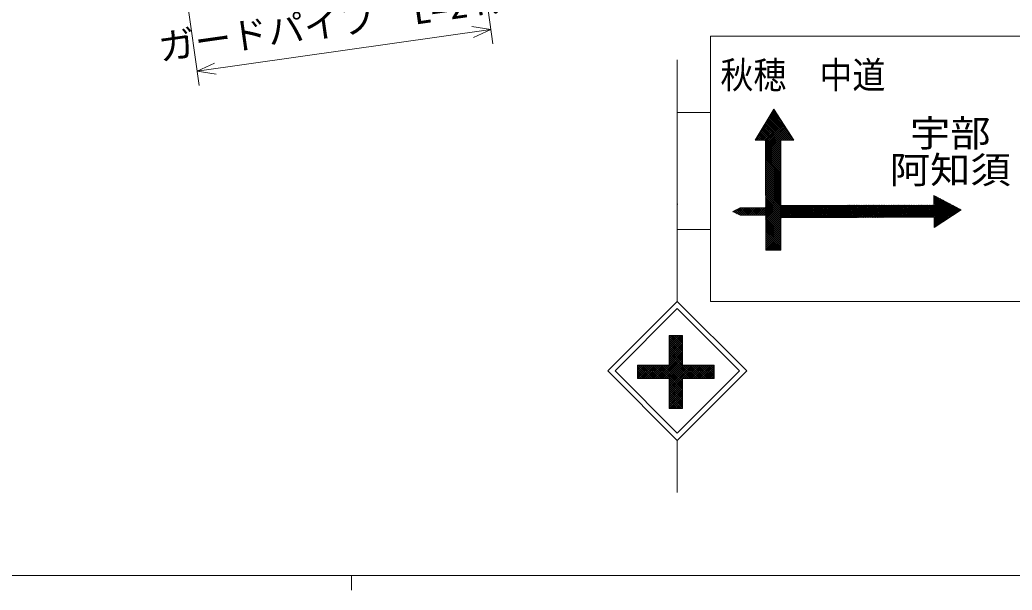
# Model space of a CAD drawing. Units: millimetres, scale not verified. Extents: x 40000 to 680000, y 20000 to 380000.
# Drawn here: x 145386 to 213037, y 204000 to 242866 of the extents above; entities that cross this region are included whole.
import ezdxf
from ezdxf.enums import TextEntityAlignment as Align

# ---------------------------------------------------------------- set-up
doc = ezdxf.new("R2010")
doc.units = ezdxf.units.MM
doc.header["$LTSCALE"] = 1000
for name, color, linetype, lineweight in [('M-BGD', 7, 'Continuous', 13), ('M-STR-HTXT', 7, 'Continuous', 13), ('M-STR-STRC', 7, 'Continuous', 13), ('M-TTL-BAND', 7, 'Continuous', 13)]:
    doc.layers.add(name, color=color, linetype=linetype, lineweight=lineweight)
doc.styles.add('ＭＳ ゴシック', font='')
doc.styles.get('ＭＳ ゴシック').set_extended_font_data('MS Gothic')

msp = doc.modelspace()

# ---------------------------------------------------------------- linework, layer by layer
at = {"layer": 'M-BGD'}
msp.add_line((190238, 230311), (190206, 230311), dxfattribs=at)
at = {"layer": 'M-STR-HTXT'}
for p, q in [((172573, 276866), (177635, 241223)), ((152556, 274023), (157618, 238381)), ((157477, 239371), (177494, 242213)), ((177494, 242213), (176204, 242409)), ((177494, 242213), (176310, 241666)), ((157477, 239371), (158662, 239918)), ((157477, 239371), (158767, 239175))]:
    msp.add_line(p, q, dxfattribs=at)
at = {"layer": 'M-STR-STRC'}
for p, q in [((192481, 241748), (192481, 223681)), ((190206, 240135), (190206, 223681)), ((190206, 236557), (192481, 236557)), ((195547, 234711), (197121, 236272)), ((195637, 234664), (197175, 236189)), ((195754, 235052), (197067, 236355)), ((195772, 234661), (197229, 236106)), ((195960, 235393), (197014, 236438)), ((196167, 235734), (196960, 236521)), ((196373, 236075), (196906, 236604)), ((197926, 234672), (196435, 236176)), ((198063, 234672), (196486, 236262)), ((198084, 234788), (196538, 236347)), ((196580, 236416), (196852, 236686)), ((197826, 235185), (196590, 236432)), ((197568, 235583), (196641, 236518)), ((197310, 235980), (196693, 236603)), ((197052, 236378), (196745, 236688)), ((196786, 236758), (196798, 236769)), ((195906, 234659), (197283, 236023)), ((197267, 234238), (196021, 235494)), ((196041, 234656), (197336, 235940)), ((197267, 234375), (196073, 235579)), ((197267, 234513), (196125, 235665)), ((196176, 234653), (197390, 235857)), ((197267, 234650), (196176, 235750)), ((196227, 234568), (197444, 235774)), ((196227, 234432), (197498, 235691)), ((197379, 234675), (196228, 235835)), ((196228, 234296), (197552, 235608)), ((196228, 234159), (197605, 235526)), ((196228, 234023), (197659, 235443)), ((197516, 234674), (196280, 235921)), ((197652, 234673), (196331, 236006)), ((197789, 234673), (196383, 236091)), ((195756, 234662), (195608, 234811)), ((195895, 234659), (195660, 234897)), ((196035, 234656), (195711, 234982)), ((196174, 234653), (195763, 235067)), ((197267, 233688), (195815, 235153)), ((197267, 233825), (195866, 235238)), ((197267, 233963), (195918, 235323)), ((197267, 234100), (195970, 235409)), ((196228, 233887), (197713, 235360)), ((196228, 233751), (197767, 235277)), ((197297, 234675), (197821, 235194)), ((197434, 234674), (197874, 235111)), ((197571, 234674), (197928, 235028)), ((197708, 234673), (197982, 234945)), ((197845, 234673), (198036, 234862)), ((197981, 234672), (198090, 234779)), ((195617, 234665), (195556, 234726)), ((197267, 233550), (196227, 234599)), ((197267, 233413), (196227, 234461)), ((197267, 233275), (196227, 234324)), ((196228, 233615), (197267, 234645)), ((196228, 233479), (197267, 234508)), ((196228, 233343), (197267, 234372)), ((197268, 233138), (196228, 234186)), ((196229, 233206), (197267, 234236)), ((196229, 233070), (197267, 234100)), ((198118, 234671), (198143, 234696)), ((197268, 233000), (196228, 234049)), ((197268, 232863), (196228, 233911)), ((197268, 232725), (196228, 233774)), ((197268, 232588), (196228, 233636)), ((197268, 232450), (196228, 233499)), ((196229, 232934), (197267, 233964)), ((196229, 232798), (197267, 233827)), ((196229, 232662), (197267, 233691)), ((196229, 232526), (197267, 233555)), ((196229, 232390), (197267, 233419)), ((197268, 232313), (196228, 233361)), ((197268, 232175), (196229, 233223)), ((197268, 232038), (196229, 233086)), ((197268, 231900), (196229, 232948)), ((197268, 231763), (196229, 232811)), ((196230, 232253), (197267, 233283)), ((196230, 232117), (197268, 233146)), ((196230, 231981), (197268, 233010)), ((196230, 231845), (197268, 232874)), ((196230, 231709), (197268, 232738)), ((197268, 231625), (196229, 232673)), ((197268, 231488), (196229, 232536)), ((197268, 231350), (196229, 232398)), ((196230, 231573), (197268, 232602)), ((196230, 231437), (197268, 232465)), ((196230, 231301), (197268, 232329)), ((197269, 231213), (196230, 232260)), ((197269, 231075), (196230, 232123)), ((196231, 231164), (197268, 232193)), ((196231, 231028), (197268, 232057)), ((197269, 230937), (196230, 231985)), ((197269, 230800), (196230, 231848)), ((197269, 230662), (196230, 231710)), ((197269, 230525), (196230, 231573)), ((197269, 230387), (196230, 231435)), ((196231, 230892), (197268, 231921)), ((196231, 230756), (197268, 231784)), ((196231, 230620), (197268, 231648)), ((196231, 230484), (197268, 231512)), ((196231, 230348), (197268, 231376)), ((197269, 230250), (196230, 231297)), ((197269, 230112), (196231, 231160)), ((197269, 229975), (196231, 231022)), ((197269, 229837), (196231, 230885)), ((197269, 229700), (196231, 230747)), ((196232, 230211), (197269, 231240)), ((196232, 230075), (197269, 231103)), ((196232, 229939), (197269, 230967)), ((196232, 229803), (197269, 230831)), ((196232, 229667), (197269, 230695)), ((207706, 230419), (208033, 230727)), ((207707, 230761), (207802, 230850)), ((207707, 230647), (207879, 230809)), ((207707, 230533), (207956, 230768)), ((207707, 230750), (208894, 229487)), ((207708, 230875), (207725, 230891)), ((207708, 230870), (208965, 229533)), ((207879, 230809), (209035, 229579)), ((208106, 230688), (209106, 229625)), ((194489, 230048), (193989, 229798)), ((194142, 229722), (194450, 230029)), ((194237, 229674), (194611, 230048)), ((194331, 229627), (194752, 230048)), ((194425, 229580), (194893, 230048)), ((194959, 229548), (194469, 230039)), ((194489, 230048), (196231, 230048)), ((194535, 229548), (195035, 230048)), ((195101, 229548), (194601, 230048)), ((194676, 229548), (195176, 230048)), ((195242, 229548), (194742, 230048)), ((194818, 229548), (195318, 230048)), ((195383, 229548), (194883, 230048)), ((194959, 229548), (195459, 230048)), ((195525, 229548), (195025, 230048)), ((195101, 229548), (195601, 230048)), ((195666, 229548), (195166, 230048)), ((195242, 229548), (195742, 230048)), ((195808, 229548), (195308, 230048)), ((195383, 229548), (195883, 230048)), ((195949, 229548), (195449, 230048)), ((195525, 229548), (196025, 230048)), ((196091, 229548), (195591, 230048)), ((195666, 229548), (196166, 230048)), ((196232, 229548), (195732, 230048)), ((196232, 229690), (195873, 230048)), ((196232, 229832), (196015, 230048)), ((196232, 229973), (196156, 230048)), ((197269, 229562), (196231, 230610)), ((197270, 229425), (196231, 230472)), ((197270, 229287), (196231, 230335)), ((196232, 229531), (197269, 230559)), ((196232, 229395), (197269, 230422)), ((196232, 229258), (197269, 230286)), ((197270, 229150), (196232, 230197)), ((197270, 229012), (196232, 230059)), ((196233, 229122), (197269, 230150)), ((196233, 228986), (197269, 230014)), ((197269, 229583), (197941, 230215)), ((197269, 229810), (197699, 230214)), ((197269, 229697), (197820, 230214)), ((197269, 230151), (197335, 230213)), ((197269, 230037), (197456, 230213)), ((197269, 229924), (197577, 230213)), ((197269, 230127), (197966, 229387)), ((197270, 229469), (198062, 230215)), ((197300, 229384), (198184, 230215)), ((197303, 230213), (198079, 229387)), ((197416, 230213), (198192, 229387)), ((197421, 229385), (198305, 230216)), ((197529, 230213), (198306, 229388)), ((197543, 229385), (198426, 230216)), ((197643, 230214), (198419, 229388)), ((197664, 229386), (198547, 230216)), ((197756, 230214), (198532, 229388)), ((197785, 229386), (198669, 230217)), ((197869, 230214), (198645, 229389)), ((197906, 229386), (198790, 230217)), ((197983, 230215), (198759, 229389)), ((198028, 229387), (198911, 230217)), ((198096, 230215), (198872, 229390)), ((198149, 229387), (199032, 230218)), ((198209, 230215), (198985, 229390)), ((198270, 229388), (199153, 230218)), ((198323, 230216), (199099, 229390)), ((198392, 229388), (199275, 230218)), ((198436, 230216), (199212, 229391)), ((198513, 229388), (199396, 230219)), ((198549, 230216), (199325, 229391)), ((198634, 229389), (199517, 230219)), ((198663, 230217), (199438, 229391)), ((198755, 229389), (199638, 230219)), ((198776, 230217), (199552, 229392)), ((198877, 229390), (199760, 230220)), ((198889, 230217), (199665, 229392)), ((198998, 229390), (199881, 230220)), ((199003, 230218), (199778, 229393)), ((199116, 230218), (199892, 229393)), ((199119, 229390), (200002, 230220)), ((199229, 230218), (200005, 229393)), ((199240, 229391), (200123, 230221)), ((199343, 230219), (200118, 229394)), ((199362, 229391), (200245, 230221)), ((199456, 230219), (200231, 229394)), ((199483, 229392), (200366, 230222)), ((199569, 230219), (200345, 229394)), ((199604, 229392), (200487, 230222)), ((199683, 230220), (200458, 229395)), ((199726, 229392), (200608, 230222)), ((199796, 230220), (200571, 229395)), ((199847, 229393), (200729, 230223)), ((199909, 230220), (200685, 229396)), ((199968, 229393), (200851, 230223)), ((200023, 230221), (200798, 229396)), ((200089, 229394), (200972, 230223)), ((200136, 230221), (200911, 229396)), ((200211, 229394), (201093, 230224)), ((200249, 230221), (201024, 229397)), ((200332, 229394), (201214, 230224)), ((200363, 230222), (201138, 229397)), ((200453, 229395), (201336, 230224)), ((200476, 230222), (201251, 229397)), ((200575, 229395), (201457, 230225)), ((200589, 230222), (201364, 229398)), ((200696, 229396), (201578, 230225)), ((200703, 230222), (201478, 229398)), ((200816, 230223), (201591, 229399)), ((200817, 229396), (201699, 230225)), ((200929, 230223), (201704, 229399)), ((200938, 229396), (201820, 230226)), ((201043, 230223), (201817, 229399)), ((201060, 229397), (201942, 230226)), ((201156, 230224), (201931, 229400)), ((201181, 229397), (202063, 230226)), ((201269, 230224), (202044, 229400)), ((201302, 229398), (202184, 230227)), ((201383, 230224), (202157, 229400)), ((201424, 229398), (202305, 230227)), ((201496, 230225), (202271, 229401)), ((201545, 229398), (202427, 230227)), ((201609, 230225), (202384, 229401)), ((201666, 229399), (202548, 230228)), ((201723, 230225), (202497, 229402)), ((201787, 229399), (202669, 230228)), ((201836, 230226), (202610, 229402)), ((201909, 229400), (202790, 230228)), ((201949, 230226), (202724, 229402)), ((202030, 229400), (202912, 230229)), ((202063, 230226), (202837, 229403)), ((202151, 229400), (203033, 230229)), ((202176, 230227), (202950, 229403)), ((202273, 229401), (203154, 230230)), ((202289, 230227), (203064, 229403)), ((202394, 229401), (203275, 230230)), ((202403, 230227), (203177, 229404)), ((202515, 229402), (203396, 230230)), ((202516, 230228), (203290, 229404)), ((202629, 230228), (203404, 229405)), ((202636, 229402), (203518, 230231)), ((202743, 230228), (203517, 229405)), ((202758, 229402), (203639, 230231)), ((202856, 230229), (203630, 229405)), ((202879, 229403), (203760, 230231)), ((202969, 230229), (203743, 229406)), ((203000, 229403), (203881, 230232)), ((203083, 230229), (203857, 229406)), ((203122, 229404), (204003, 230232)), ((203196, 230230), (203970, 229406)), ((203243, 229404), (204124, 230232)), ((203309, 230230), (204083, 229407)), ((203364, 229404), (204245, 230233)), ((203423, 230230), (204197, 229407)), ((203485, 229405), (204366, 230233)), ((203536, 230231), (204310, 229408)), ((203607, 229405), (204488, 230233)), ((203649, 230231), (204423, 229408)), ((203728, 229406), (204609, 230234)), ((203763, 230231), (204536, 229408)), ((203849, 229406), (204730, 230234)), ((203876, 230232), (204650, 229409)), ((203971, 229406), (204851, 230234)), ((203989, 230232), (204763, 229409)), ((204092, 229407), (204972, 230235)), ((204103, 230232), (204876, 229409)), ((204213, 229407), (205094, 230235)), ((204216, 230233), (204990, 229410)), ((204329, 230233), (205103, 229410)), ((204334, 229408), (205215, 230235)), ((204443, 230233), (205216, 229411)), ((204456, 229408), (205336, 230236)), ((204556, 230234), (205329, 229411)), ((204577, 229408), (205457, 230236)), ((204669, 230234), (205443, 229411)), ((204698, 229409), (205579, 230237)), ((204783, 230234), (205556, 229412)), ((204820, 229409), (205700, 230237)), ((204896, 230235), (205669, 229412)), ((204941, 229410), (205821, 230237)), ((205009, 230235), (205783, 229412)), ((205062, 229410), (205942, 230238)), ((205123, 230235), (205896, 229413)), ((205183, 229410), (206063, 230238)), ((205236, 230236), (206009, 229413)), ((205305, 229411), (206185, 230238)), ((205349, 230236), (206122, 229414)), ((205426, 229411), (206306, 230239)), ((205463, 230236), (206236, 229414)), ((205547, 229412), (206427, 230239)), ((205576, 230237), (206349, 229414)), ((205669, 229412), (206548, 230239)), ((205689, 230237), (206462, 229415)), ((205790, 229412), (206670, 230240)), ((205803, 230237), (206576, 229415)), ((205911, 229413), (206791, 230240)), ((205916, 230238), (206689, 229415)), ((206029, 230238), (206802, 229416)), ((206032, 229413), (206912, 230240)), ((206143, 230238), (206915, 229416)), ((206154, 229414), (207033, 230241)), ((206256, 230238), (207029, 229417)), ((206275, 229414), (207155, 230241)), ((206369, 230239), (207142, 229417)), ((206396, 229414), (207276, 230241)), ((206483, 230239), (207255, 229417)), ((206518, 229415), (207397, 230242)), ((206596, 230239), (207369, 229418)), ((206639, 229415), (207518, 230242)), ((206709, 230240), (207482, 229418)), ((206760, 229416), (207639, 230242)), ((206823, 230240), (207595, 229418)), ((206881, 229416), (208188, 230645)), ((206936, 230240), (207708, 229419)), ((207003, 229416), (208265, 230604)), ((207049, 230241), (208189, 229028)), ((207124, 229417), (208342, 230563)), ((207163, 230241), (208260, 229074)), ((207245, 229417), (208420, 230522)), ((207276, 230241), (208330, 229120)), ((207367, 229418), (208497, 230481)), ((207389, 230242), (208401, 229166)), ((207488, 229418), (208574, 230440)), ((207503, 230242), (208471, 229212)), ((207609, 229419), (208651, 230398)), ((207616, 230242), (208542, 229258)), ((207706, 230305), (208111, 230686)), ((207706, 230388), (208683, 229350)), ((207706, 230267), (208612, 229304)), ((207707, 230629), (208824, 229441)), ((207707, 230509), (208753, 229395)), ((207709, 229399), (208729, 230357)), ((207711, 229287), (208806, 230316)), ((207712, 229174), (208883, 230275)), ((207713, 229062), (208960, 230234)), ((207714, 228949), (209038, 230193)), ((207716, 228837), (209115, 230152)), ((207717, 228724), (209192, 230111)), ((208098, 228969), (209269, 230070)), ((208333, 230568), (209176, 229671)), ((208491, 229225), (209347, 230029)), ((208560, 230447), (209247, 229717)), ((208787, 230327), (209317, 229762)), ((209014, 230206), (209388, 229808)), ((209241, 230086), (209458, 229854)), ((194489, 229548), (193989, 229798)), ((194015, 229785), (193998, 229803)), ((194048, 229769), (194167, 229887)), ((194298, 229644), (194092, 229850)), ((194535, 229548), (194186, 229897)), ((194676, 229548), (194280, 229944)), ((194818, 229548), (194375, 229991)), ((194489, 229548), (196232, 229548)), ((195808, 229548), (196232, 229972)), ((195949, 229548), (196232, 229831)), ((196091, 229548), (196232, 229690)), ((197270, 228875), (196232, 229922)), ((197270, 228737), (196232, 229784)), ((197270, 228600), (196232, 229647)), ((197270, 228462), (196232, 229509)), ((197270, 228325), (196232, 229372)), ((196233, 228850), (197269, 229878)), ((196233, 228714), (197269, 229741)), ((196233, 228578), (197269, 229605)), ((196233, 228442), (197270, 229469)), ((197269, 230006), (197852, 229386)), ((197269, 229885), (197739, 229386)), ((197269, 229764), (197626, 229385)), ((197269, 229644), (197512, 229385)), ((197270, 229523), (197399, 229385)), ((197270, 229402), (197286, 229384)), ((207709, 229418), (208119, 228983)), ((208883, 229480), (209424, 229988)), ((209276, 229735), (209501, 229947)), ((209468, 229965), (209529, 229900)), ((196233, 228305), (197270, 229333)), ((197270, 228187), (196233, 229234)), ((197270, 228050), (196233, 229096)), ((197270, 227912), (196233, 228959)), ((197270, 227775), (196233, 228821)), ((197271, 227637), (196233, 228684)), ((196234, 228169), (197270, 229197)), ((196234, 228033), (197270, 229060)), ((196234, 227897), (197270, 228924)), ((196234, 227761), (197270, 228788)), ((207711, 229296), (208048, 228937)), ((207712, 229173), (207978, 228891)), ((207713, 229051), (207907, 228845)), ((207715, 228929), (207837, 228799)), ((207716, 228807), (207766, 228753)), ((190206, 228586), (192481, 228586)), ((197271, 227500), (196233, 228546)), ((197271, 227362), (196233, 228409)), ((197271, 227225), (196233, 228271)), ((196234, 227625), (197270, 228652)), ((196234, 227489), (197270, 228516)), ((196234, 227353), (197270, 228379)), ((197199, 227160), (196234, 228133)), ((197063, 227160), (196234, 227996)), ((196235, 227216), (197270, 228243)), ((196315, 227160), (197270, 228107)), ((196926, 227160), (196234, 227858)), ((196790, 227160), (196234, 227721)), ((196654, 227160), (196234, 227583)), ((196517, 227160), (196234, 227446)), ((196381, 227160), (196234, 227308)), ((196453, 227160), (197270, 227971)), ((196590, 227160), (197270, 227835)), ((196727, 227160), (197270, 227699)), ((196865, 227160), (197271, 227562)), ((197002, 227160), (197271, 227426)), ((196245, 227160), (196235, 227170)), ((197140, 227160), (197271, 227290)), ((185469, 218943), (190206, 223681)), ((190206, 223681), (194944, 218943)), ((185964, 218943), (190206, 223186)), ((190206, 223186), (194449, 218943)), ((189663, 221355), (190563, 221355)), ((189663, 221355), (189663, 219323)), ((189663, 221307), (189712, 221355)), ((189663, 221165), (189853, 221355)), ((189663, 221024), (189994, 221355)), ((189663, 220883), (190136, 221355)), ((189663, 220741), (190277, 221355)), ((189663, 220600), (190419, 221355)), ((189663, 220458), (190560, 221355)), ((190563, 220398), (189663, 221298)), ((189663, 220317), (190563, 221217)), ((190563, 220540), (189748, 221355)), ((190563, 220681), (189889, 221355)), ((190563, 220822), (190031, 221355)), ((190563, 220964), (190172, 221355)), ((190563, 221105), (190313, 221355)), ((190563, 221247), (190455, 221355)), ((190563, 221355), (190563, 219323)), ((190563, 220257), (189663, 221157)), ((189663, 220176), (190563, 221076)), ((190563, 220115), (189663, 221015)), ((189663, 220034), (190563, 220934)), ((190563, 219974), (189663, 220874)), ((189663, 219893), (190563, 220793)), ((190563, 219832), (189663, 220732)), ((189663, 219751), (190563, 220651)), ((190563, 219691), (189663, 220591)), ((188900, 218423), (190563, 220086)), ((189042, 218423), (190563, 219944)), ((189663, 219610), (190563, 220510)), ((190563, 219550), (189663, 220450)), ((189663, 219468), (190563, 220368)), ((190563, 219408), (189663, 220308)), ((189663, 219327), (190563, 220227)), ((191407, 218423), (189663, 220167)), ((191266, 218423), (189663, 220025)), ((191125, 218423), (189663, 219884)), ((189663, 219323), (187502, 219323)), ((187502, 219323), (187502, 218423)), ((187502, 219287), (187538, 219323)), ((187502, 219145), (187679, 219323)), ((187502, 219004), (187820, 219323)), ((187502, 218862), (187962, 219323)), ((187502, 218721), (188103, 219323)), ((187502, 218580), (188245, 219323)), ((187502, 218438), (188386, 219323)), ((188296, 218423), (187502, 219217)), ((188438, 218423), (187538, 219323)), ((187628, 218423), (188528, 219323)), ((188579, 218423), (187679, 219323)), ((187769, 218423), (188669, 219323)), ((188720, 218423), (187820, 219323)), ((187910, 218423), (188810, 219323)), ((188862, 218423), (187962, 219323)), ((188052, 218423), (188952, 219323)), ((189003, 218423), (188103, 219323)), ((188193, 218423), (189093, 219323)), ((189145, 218423), (188245, 219323)), ((188335, 218423), (189235, 219323)), ((189286, 218423), (188386, 219323)), ((188476, 218423), (189376, 219323)), ((189428, 218423), (188528, 219323)), ((188618, 218423), (189518, 219323)), ((189569, 218423), (188669, 219323)), ((188759, 218423), (189659, 219323)), ((190563, 217570), (188810, 219323)), ((190563, 217711), (188952, 219323)), ((190563, 217853), (189093, 219323)), ((189183, 218423), (190563, 219803)), ((190563, 217994), (189235, 219323)), ((189325, 218423), (190563, 219661)), ((190563, 218135), (189376, 219323)), ((189466, 218423), (190563, 219520)), ((190563, 218277), (189518, 219323)), ((189607, 218423), (190563, 219378)), ((190563, 218418), (189659, 219323)), ((190983, 218423), (189663, 219742)), ((190842, 218423), (189663, 219601)), ((190700, 218423), (189663, 219460)), ((189663, 218337), (190649, 219323)), ((189663, 218196), (190790, 219323)), ((189663, 218054), (190932, 219323)), ((189663, 217913), (191073, 219323)), ((189663, 217771), (191215, 219323)), ((189663, 217630), (191356, 219323)), ((190597, 218423), (191497, 219323)), ((191549, 218423), (190649, 219323)), ((190739, 218423), (191639, 219323)), ((191690, 218423), (190790, 219323)), ((190880, 218423), (191780, 219323)), ((191832, 218423), (190932, 219323)), ((191022, 218423), (191922, 219323)), ((191973, 218423), (191073, 219323)), ((191163, 218423), (192063, 219323)), ((192115, 218423), (191215, 219323)), ((191305, 218423), (192205, 219323)), ((192256, 218423), (191356, 219323)), ((191446, 218423), (192346, 219323)), ((192397, 218423), (191497, 219323)), ((191587, 218423), (192487, 219323)), ((192539, 218423), (191639, 219323)), ((191729, 218423), (192629, 219323)), ((192680, 218423), (191780, 219323)), ((191870, 218423), (192725, 219277)), ((192725, 218519), (191922, 219323)), ((192725, 218661), (192063, 219323)), ((192725, 218802), (192205, 219323)), ((192725, 218944), (192346, 219323)), ((192725, 219085), (192487, 219323)), ((192725, 219226), (192629, 219323)), ((185469, 218943), (190206, 214206)), ((185964, 218943), (190206, 214701)), ((188155, 218423), (187502, 219076)), ((188013, 218423), (187502, 218934)), ((187872, 218423), (187502, 218793)), ((187731, 218423), (187502, 218651)), ((190206, 214701), (194449, 218943)), ((190206, 214206), (194944, 218943)), ((192012, 218423), (192725, 219136)), ((192153, 218423), (192725, 218995)), ((192294, 218423), (192725, 218853)), ((192436, 218423), (192725, 218712)), ((192577, 218423), (192725, 218570)), ((187589, 218423), (187502, 218510)), ((187502, 218423), (189663, 218423)), ((189663, 218423), (189663, 216390)), ((189663, 217489), (190563, 218389)), ((190563, 217428), (189663, 218328)), ((189663, 217347), (190563, 218247)), ((190563, 217287), (189663, 218187)), ((189663, 217206), (190563, 218106)), ((190563, 217145), (189663, 218045)), ((189663, 217064), (190563, 217964)), ((190563, 217004), (189663, 217904)), ((190563, 218423), (190563, 216390)), ((192719, 218423), (192725, 218429)), ((189663, 216923), (190563, 217823)), ((190563, 216863), (189663, 217763)), ((189663, 216781), (190563, 217681)), ((190563, 216721), (189663, 217621)), ((189663, 216640), (190563, 217540)), ((190563, 216580), (189663, 217480)), ((189663, 216499), (190563, 217399)), ((190563, 216438), (189663, 217338)), ((190470, 216390), (189663, 217197)), ((189696, 216390), (190563, 217257)), ((190329, 216390), (189663, 217055)), ((190187, 216390), (189663, 216914)), ((190046, 216390), (189663, 216773)), ((189904, 216390), (189663, 216631)), ((189763, 216390), (189663, 216490)), ((189838, 216390), (190563, 217116)), ((189979, 216390), (190563, 216974)), ((190121, 216390), (190563, 216833)), ((190262, 216390), (190563, 216691)), ((190403, 216390), (190563, 216550)), ((189663, 216390), (190563, 216390)), ((190545, 216390), (190563, 216409)), ((190206, 214206), (190206, 210650))]:
    msp.add_line(p, q, dxfattribs=at)
for points in [[(192481, 241748), (214541, 241748), (214541, 223681), (192481, 223681)], [(190563, 219323), (192725, 219323), (192725, 218423), (190563, 218423)]]:
    msp.add_lwpolyline(points, dxfattribs=at)
for points in [[(196227, 234652), (195520, 234667), (196796, 236773), (198160, 234671), (197267, 234675), (197271, 227160), (196235, 227160)], [(207706, 230243), (207708, 230900), (209556, 229918), (207717, 228721), (207709, 229419), (197270, 229384), (197269, 230213)]]:
    msp.add_lwpolyline(points, close=True, dxfattribs=at)
at = {"layer": 'M-TTL-BAND'}
for p, q in [((40000, 205000), (579000, 205000)), ((168000, 205000), (168000, 204000))]:
    msp.add_line(p, q, dxfattribs=at)

# ---------------------------------------------------------------- texts
at = {"layer": 'M-STR-HTXT', "style": 'ＭＳ ゴシック'}
msp.add_text('ガードパイプ  L=24.0', height=1833, rotation=8.083, dxfattribs=at).set_placement((167415, 241287), align=Align.BOTTOM_CENTER)
at = {"layer": 'M-STR-STRC', "style": 'ＭＳ ゴシック'}
for s, width, p in [('秋穂\u3000中道', 0.9, (198770, 237640)), ('宇部', 1.1, (208817, 233674)), ('阿知須', 1.1, (208817, 231174))]:
    msp.add_text(s, height=1833, dxfattribs=dict(at, width=width)).set_placement(p, align=Align.BOTTOM_CENTER)

doc.saveas('drawing.dxf')
